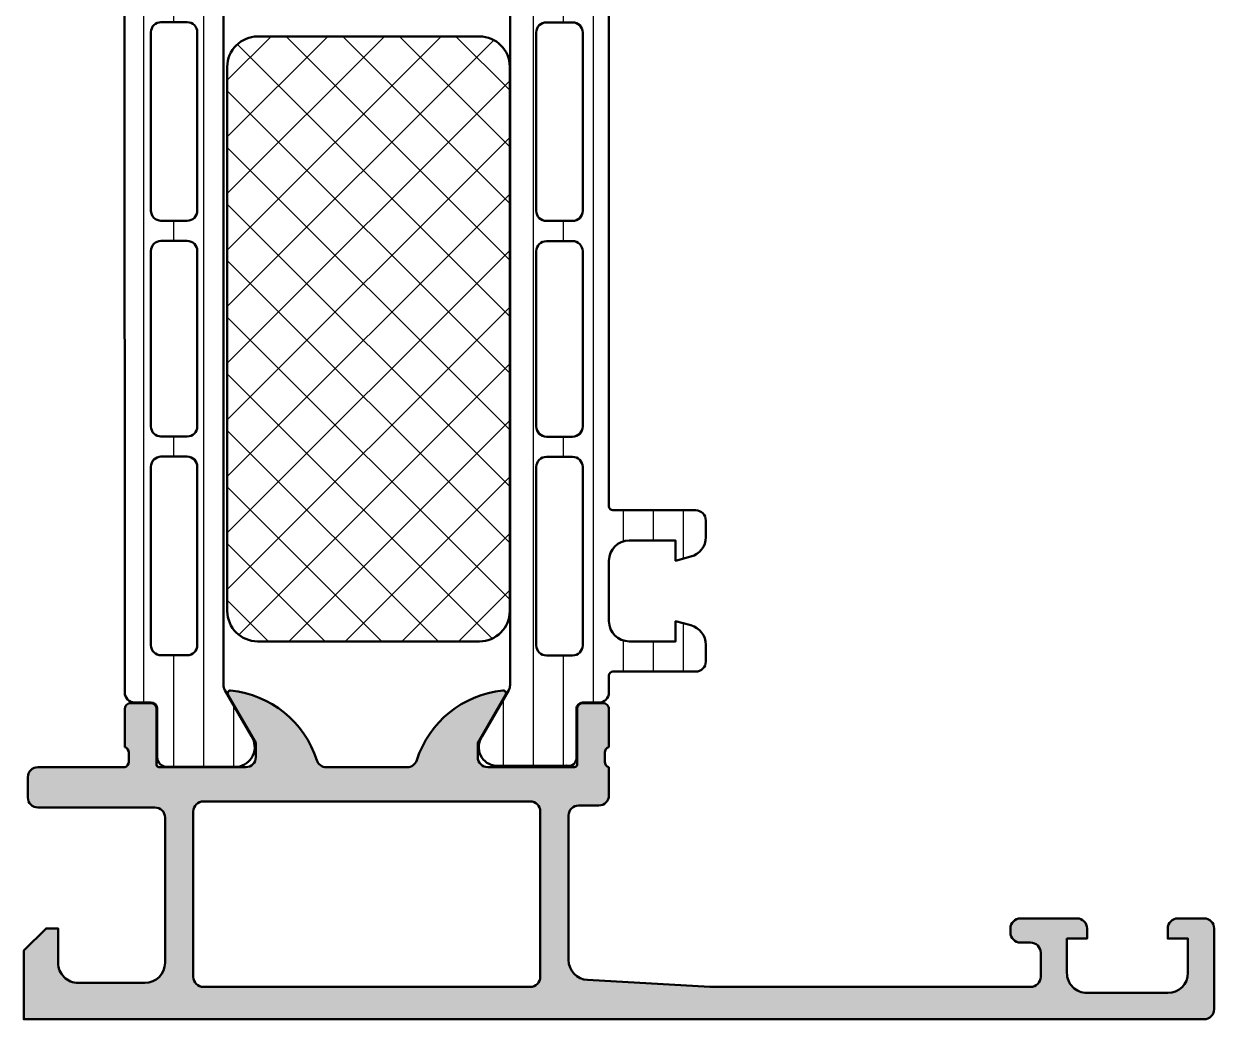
# Model space of a CAD drawing. Extents: x 0 to 59, y 0 to 75.
# Drawn here: x 0 to 59, y 0 to 49.4 of the extents above; entities that cross this region are included whole.
import ezdxf

# ---------------------------------------------------------------- set-up
doc = ezdxf.new("R2010")
doc.units = 0
for name, color, linetype, lineweight in [('0S-Alu contour', 7, 'Continuous', 50), ('0S-Alu hatch', 252, 'Continuous', 25), ('0S-Plastic contour', 254, 'Continuous', 50), ('0S-Plastic hatch', 253, 'Continuous', 25), ('0S-PT contour', 91, 'Continuous', 50), ('0S-PT hatch', 103, 'Continuous', 25)]:
    doc.layers.add(name, color=color, linetype=linetype, lineweight=lineweight)
pattern_1 = [(90, (0, 0), (-1.4859, 0), [])]

# ---------------------------------------------------------------- blocks, each defined once
blk = doc.blocks.new('347130__24C024E7_6996_4562_AC72_050C18803E62_')
at = {"layer": '0S-Alu hatch'}
h = blk.add_hatch(color=256, dxfattribs=at)
edge = h.paths.add_edge_path()
edge.add_line((0.2000961358571665, 11.99997064208775), (0.2000961358571658, 10.99999952697544))
edge.add_arc((0.7000991807261392, 11.00000257184423), 0.5000030448782447, 180.0003489156779, 269.9996476707681)
edge.add_line((0.7000961060548416, 10.49999952697544), (6.499999916079101, 10.49999952697544))
edge.add_ellipse((6.500003555435736, 10.00000316633207), major_axis=(-0.4999963606566139, 0), ratio=1, start_angle=179.9995829571355, end_angle=270.00041704258626, ccw=False)
edge.add_line((6.999999916079105, 9.999999526975444), (6.999999916079103, 2.800003055570414))
edge.add_ellipse((5.999980092931275, 2.800022878718241), major_axis=(-1.000019823344302, 0), ratio=1, start_angle=90.00113576019271, end_angle=179.9988642393878, ccw=False)
edge.add_line((5.999999916079103, 1.800003055570413), (2.700012123110353, 1.800003055570414))
edge.add_ellipse((2.699981107679314, 2.799971920933789), major_axis=(-0.9999688658443686, 0), ratio=1, start_angle=-0.0017839387354001701, end_angle=90.00177710862732, ccw=False)
edge.add_line((1.700012242319643, 2.800003055570416), (1.700012242319645, 4.500000003812604))
edge.add_line((1.700012242319645, 4.500000003812604), (1.100006138804017, 4.5000000038126))
edge.add_line((1.100006138804017, 4.5000000038126), (0, 3.400001529691508))
edge.add_line((0, 3.400001529691508), (0, 0))
edge.add_line((0, 0), (58.50000659179932, 0))
edge.add_arc((58.50001022786223, 0.4999963639371211), 0.4999963639503421, 269.9995833348528, 360.0004171022874)
edge.add_line((59.00000659179932, 0.5000000038126018), (59.00000659179932, 4.500000003812601))
edge.add_arc((58.50001023115596, 4.500003643169242), 0.4999963606566033, 359.9995829571354, 450.0004170425886)
edge.add_line((58.5000065917993, 5.0000000038126), (57.19998828125245, 5.000000003812601))
edge.add_arc((57.19996802631574, 4.50005077415984), 0.4999492300630659, 89.99767871952156, 180.0058184440998)
edge.add_line((56.70001879883057, 4.5000000038126), (56.70001879883057, 4.000000003812601))
edge.add_line((56.70001879883057, 4.000000003812601), (57.70001879883057, 4.000000003812601))
edge.add_line((57.70001879883057, 4.000000003812601), (57.70001879883056, 2.300003055570407))
edge.add_ellipse((56.69997562033103, 2.300046234069963), major_axis=(-1.000043179431689, 0), ratio=1, start_angle=90.00247383897153, end_angle=179.9975261609891, ccw=False)
edge.add_line((56.70001879883057, 1.300003055570424), (52.69998828125242, 1.300003055570414))
edge.add_ellipse((52.69997154912289, 2.299955806839031), major_axis=(-0.9999527514086061, 0), ratio=1, start_angle=-0.002707280691993219, end_angle=90.0009587257029, ccw=False)
edge.add_line((51.70001879883056, 2.3000030555704), (51.70001879883058, 4.000000003812601))
edge.add_line((51.70001879883058, 4.000000003812601), (52.70001879883057, 4.000000003812601))
edge.add_line((52.70001879883057, 4.000000003812601), (52.70001879883057, 4.500000003812601))
edge.add_arc((52.19997006305657, 4.499951268038604), 0.5000487381489455, 0.0055841639549441, 89.99441583599408)
edge.add_line((52.20001879883055, 5.000000003812605), (49.40000048828371, 5.000000003812601))
edge.add_arc((49.399986688299, 4.500013803797308), 0.4999862002057379, 89.99841859458994, 180.0015814054484)
edge.add_line((48.9000004882837, 4.500000003812604), (48.9000004882837, 4.300003055570418))
edge.add_arc((49.39998760670751, 4.299990173994225), 0.4999871185897497, 179.9985238419079, 270.0014761579285)
edge.add_line((49.4000004882837, 3.800003055570415), (49.9000004882837, 3.800003055570414))
edge.add_ellipse((49.89999774741606, 3.300000314702785), major_axis=(-0.5000027408751408, 0), ratio=1, start_angle=180.0003140784808, end_angle=269.99968592142704, ccw=False)
edge.add_line((50.40000048828369, 3.300003055570415), (50.4000004882837, 2.099998477933695))
edge.add_ellipse((49.90000412764033, 2.099994838577064), major_axis=(-0.4999963606566104, 0), ratio=1, start_angle=89.99958295741379, end_angle=180.0004170428646, ccw=False)
edge.add_line((49.9000004882837, 1.599998477933699), (34.00000659179933, 1.599998477933694))
edge.add_line((34.00000659179933, 1.599998477933694), (27.94297114563233, 1.946113590238383))
edge.add_ellipse((27.99999917073539, 2.944476824613382), major_axis=(-0.9999906716559234, 0), ratio=1, start_angle=-0.0006706298242988851, end_angle=86.7307306479895, ccw=False)
edge.add_line((27.00000849914796, 2.94448852920322), (27.00000849914795, 10.09999800109653))
edge.add_ellipse((27.50000849914796, 10.09999800109652), major_axis=(-0.5000000000000107, 0), ratio=1, start_angle=270, end_angle=360, ccw=False)
edge.add_line((27.50000849914796, 10.59999800109654), (28.49997008056885, 10.59999800109653))
edge.add_arc((28.49997008056885, 11.09999800109653), 0.4999999999999965, 270, 360)
edge.add_line((28.99997008056885, 11.09999800109653), (28.99997008056885, 12.49997064208774))
edge.add_ellipse((29.07880652711188, 12.76749123408086), major_axis=(-0.2788950563274229, 0), ratio=1, start_angle=-1.1645893740961242, end_angle=73.5801235805094, ccw=False)
edge.add_line((28.79996908056885, 12.77315964207922), (28.79996908056885, 13.22675364207923))
edge.add_ellipse((29.07883717621201, 13.23241430155629), major_axis=(-0.2789255417371469, 0), ratio=1, start_angle=-73.57540544464479, end_angle=1.162870072885596, ccw=False)
edge.add_line((28.99997008056884, 13.49995764207922), (28.99997008056884, 15.37996864208774))
edge.add_arc((28.69997008056884, 15.37996864208773), 0.3000000000000078, 0, 90.00000000000067)
edge.add_line((28.69997008056883, 15.67996864208774), (27.71999576152607, 15.67996864208774))
edge.add_arc((27.71999576152606, 15.37996864208774), 0.3000000000000007, 89.99999999999864, 180)
edge.add_line((27.41999576152606, 15.37996864208774), (27.41999576152606, 12.61997064208774))
edge.add_ellipse((27.29999576152608, 12.61997064208774), major_axis=(-0.1199999999999903, 0), ratio=1, start_angle=89.9999999999983, end_angle=180, ccw=False)
edge.add_line((27.29999576152607, 12.49997064208775), (22.99997008056886, 12.49997064208774))
edge.add_ellipse((22.99997008056886, 12.99997064208775), major_axis=(-0.5000000000000054, 0), ratio=1, start_angle=0, end_angle=90, ccw=False)
edge.add_line((22.49997008056885, 12.99997064208775), (22.49997008056885, 13.69997064208774))
edge.add_line((22.49997008056885, 13.69997064208774), (23.88146553819122, 16.0927909651153))
edge.add_arc((23.76185029592056, 16.16185085743945), 0.1381197846482925, 330.0000000000009, 455.622577550797)
edge.add_arc((24.23819332174265, 11.32336178023993), 4.999999999999999, 95.62257755079352, 162.2515836439299)
edge.add_ellipse((18.99997008056885, 12.99997064208773), major_axis=(-0.4999999999999899, 0), ratio=1, start_angle=90, end_angle=162.2515836439305, ccw=False)
edge.add_line((18.99997008056885, 12.49997064208774), (14.99997008056884, 12.49997064208774))
edge.add_ellipse((14.99997008056888, 12.99997064208762), major_axis=(-0.499999999999881, 0), ratio=1, start_angle=17.74841635606549, end_angle=89.99999999999528, ccw=False)
edge.add_arc((9.761746839395077, 11.32336178023981), 5.000000000000123, 17.74841635607058, 84.3774224492069)
edge.add_arc((10.23808986521715, 16.16185085743944), 0.1381197846483057, 84.37742244920646, 210.0000000000012)
edge.add_line((10.11847462294648, 16.09279096511529), (11.49997008056884, 13.69997064208775))
edge.add_line((11.49997008056884, 13.69997064208775), (11.49997008056885, 12.99997064208775))
edge.add_ellipse((10.99997008056885, 12.99997064208775), major_axis=(-0.5000000000000018, 0), ratio=1, start_angle=90, end_angle=180, ccw=False)
edge.add_line((10.99997008056885, 12.49997064208775), (6.699944399611642, 12.49997064208775))
edge.add_ellipse((6.699944399611643, 12.61997064208775), major_axis=(-0.1200000000000027, 0), ratio=1, start_angle=0, end_angle=89.9999999999996, ccw=False)
edge.add_line((6.57994439961164, 12.61997064208775), (6.57994439961164, 15.37996864208775))
edge.add_arc((6.279944399611636, 15.37996864208774), 0.3000000000000043, 0, 90.00000000000033)
edge.add_line((6.279944399611634, 15.67996864208775), (5.29997008056885, 15.67996864208775))
edge.add_arc((5.299970080568852, 15.37996864208775), 0.2999999999999971, 90.00000000000033, 180)
edge.add_line((4.999970080568854, 15.37996864208775), (4.999970080568854, 13.49995764207924))
edge.add_ellipse((4.921102984925686, 13.2324143015563), major_axis=(-0.2789255417371494, 0), ratio=1, start_angle=178.8371299271139, end_angle=253.575405444645, ccw=False)
edge.add_line((5.199971080568854, 13.22675364207924), (5.199971080568854, 12.77315964207923))
edge.add_ellipse((4.921133634025808, 12.76749123408086), major_axis=(-0.2788950563274324, 0), ratio=1, start_angle=106.41987641949291, end_angle=181.1645893740969, ccw=False)
edge.add_line((4.999970080568854, 12.49997064208775), (0.7000961358571676, 12.49997064208775))
edge.add_arc((0.7000961358571683, 11.99997064208775), 0.5000000000000018, 90.00000000000007, 180)
edge = h.paths.add_edge_path()
edge.add_line((25.10001460266358, 1.600006107328226), (8.900016700747074, 1.600006107328226))
edge.add_ellipse((8.900016700747074, 2.100006107328226), major_axis=(-0.5, 0), ratio=1, start_angle=0, end_angle=90, ccw=False)
edge.add_line((8.400016700747074, 2.100006107328226), (8.400016700747074, 10.29999494933872))
edge.add_ellipse((8.900016700747074, 10.29999494933872), major_axis=(-0.5, 0), ratio=1, start_angle=270, end_angle=360, ccw=False)
edge.add_line((8.900016700747074, 10.79999494933872), (25.10001460266358, 10.79999494933872))
edge.add_ellipse((25.10001460266358, 10.29999494933872), major_axis=(-0.5, 0), ratio=1, start_angle=180, end_angle=270, ccw=False)
edge.add_line((25.60001460266358, 10.29999494933872), (25.60001460266358, 2.100006107328226))
edge.add_ellipse((25.10001460266358, 2.100006107328226), major_axis=(-0.4999999999999996, 0), ratio=1, start_angle=90, end_angle=180, ccw=False)
at = {"layer": '0S-Alu contour', "color": 7}
for points in [[(10.11847462294648, 16.09279096511529), (11.49997008056884, 13.69997064208775), (11.49997008056885, 12.99997064208775)], [(22.49997008056885, 12.99997064208775), (22.49997008056885, 13.69997064208774), (23.88146553819122, 16.0927909651153)], [(4.999970080568854, 15.37996864208775), (4.999970080568854, 13.49995764207924)], [(6.279944399611634, 15.67996864208775), (5.29997008056885, 15.67996864208775)], [(6.57994439961164, 12.61997064208775), (6.57994439961164, 15.37996864208775)], [(27.41999576152606, 15.37996864208774), (27.41999576152606, 12.61997064208774)], [(28.69997008056883, 15.67996864208774), (27.71999576152607, 15.67996864208774)], [(28.99997008056884, 13.49995764207922), (28.99997008056884, 15.37996864208774)], [(5.199971080568854, 13.22675364207924), (5.199971080568854, 12.77315964207923)], [(28.79996908056885, 12.77315964207922), (28.79996908056885, 13.22675364207923)], [(4.999970080568854, 12.49997064208775), (0.7000961358571676, 12.49997064208775)], [(10.99997008056885, 12.49997064208775), (6.699944399611642, 12.49997064208775)], [(18.99997008056885, 12.49997064208774), (14.99997008056884, 12.49997064208774)], [(27.29999576152607, 12.49997064208775), (22.99997008056886, 12.49997064208774)], [(28.99997008056885, 11.09999800109653), (28.99997008056885, 12.49997064208774)], [(0.2000961358571665, 11.99997064208775), (0.2000961358571658, 10.99999952697544)], [(8.900016700747074, 10.79999494933872), (25.10001460266358, 10.79999494933872)], [(0.7000961060548416, 10.49999952697544), (6.499999916079101, 10.49999952697544)], [(8.400016700747074, 2.100006107328226), (8.400016700747074, 10.29999494933872)], [(25.60001460266358, 10.29999494933872), (25.60001460266358, 2.100006107328226)], [(27.00000849914796, 2.94448852920322), (27.00000849914795, 10.09999800109653)], [(27.50000849914796, 10.59999800109654), (28.49997008056885, 10.59999800109653)], [(6.999999916079105, 9.999999526975444), (6.999999916079103, 2.800003055570414)], [(52.20001879883055, 5.000000003812605), (49.40000048828371, 5.000000003812601)], [(58.5000065917993, 5.0000000038126), (57.19998828125245, 5.000000003812601)], [(1.700012242319643, 2.800003055570416), (1.700012242319645, 4.500000003812604), (1.100006138804017, 4.5000000038126), (0, 3.400001529691508), (0, 0), (58.50000659179932, 0)], [(48.9000004882837, 4.500000003812604), (48.9000004882837, 4.300003055570418)], [(51.70001879883056, 2.3000030555704), (51.70001879883058, 4.000000003812601), (52.70001879883057, 4.000000003812601), (52.70001879883057, 4.500000003812601)], [(56.70001879883057, 4.5000000038126), (56.70001879883057, 4.000000003812601), (57.70001879883057, 4.000000003812601), (57.70001879883056, 2.300003055570407)], [(59.00000659179932, 0.5000000038126018), (59.00000659179932, 4.500000003812601)], [(49.4000004882837, 3.800003055570415), (49.9000004882837, 3.800003055570414)], [(50.40000048828369, 3.300003055570415), (50.4000004882837, 2.099998477933695)], [(5.999999916079103, 1.800003055570413), (2.700012123110353, 1.800003055570414)], [(49.9000004882837, 1.599998477933699), (34.00000659179933, 1.599998477933694), (27.94297114563233, 1.946113590238383)], [(25.10001460266358, 1.600006107328226), (8.900016700747074, 1.600006107328226)], [(56.70001879883057, 1.300003055570424), (52.69998828125242, 1.300003055570414)]]:
    blk.add_lwpolyline(points, dxfattribs=at)
for centre, radius, start, end in [((10.23808986521715, 16.16185085743944), 0.1381197846483057, 84.37742244920646, 210.0000000000012), ((9.761746839395077, 11.32336178023981), 5.000000000000123, 17.74841635607058, 84.3774224492069), ((24.23819332174265, 11.32336178023993), 4.999999999999999, 95.62257755079352, 162.2515836439299), ((23.76185029592056, 16.16185085743945), 0.1381197846482925, 330.0000000000009, 95.62257755079705), ((5.299970080568852, 15.37996864208775), 0.2999999999999971, 90.00000000000033, 180), ((6.279944399611636, 15.37996864208774), 0.3000000000000043, 0, 90.00000000000033), ((27.71999576152606, 15.37996864208774), 0.3000000000000007, 89.99999999999864, 180), ((28.69997008056884, 15.37996864208773), 0.3000000000000078, 0, 90.00000000000067), ((0.7000961358571683, 11.99997064208775), 0.5000000000000018, 90.00000000000007, 180), ((0.7000991807261392, 11.00000257184423), 0.5000030448782447, 180.0003489156779, 269.9996476707681), ((28.49997008056885, 11.09999800109653), 0.4999999999999965, 270, 0), ((49.399986688299, 4.500013803797308), 0.4999862002057379, 89.99841859458994, 180.0015814054484), ((52.19997006305657, 4.499951268038604), 0.5000487381489455, 0.0055841639549441, 89.99441583599408), ((57.19996802631574, 4.50005077415984), 0.4999492300630659, 89.99767871952156, 180.0058184440998), ((58.50001023115596, 4.500003643169242), 0.4999963606566033, 359.9995829571354, 90.0004170425886), ((49.39998760670751, 4.299990173994225), 0.4999871185897497, 179.9985238419079, 270.0014761579285), ((58.50001022786223, 0.4999963639371211), 0.4999963639503421, 269.9995833348528, 0.0004171022873881)]:
    blk.add_arc(centre, radius, start, end, dxfattribs=at)
at = {"layer": '0S-Alu contour', "color": 7, "extrusion": (0, 0, -1)}
for centre, radius, start, end in [((-4.921102984925686, 13.2324143015563), 0.2789255417371494, 106.424594555355, 181.1628700728862), ((-10.99997008056885, 12.99997064208775), 0.5000000000000018, 180, 270), ((-22.99997008056886, 12.99997064208775), 0.5000000000000054, 270, 0), ((-29.07883717621201, 13.23241430155629), 0.2789255417371469, 358.8371299271144, 73.57540544464484), ((-4.921133634025808, 12.76749123408086), 0.2788950563274324, 178.8354106259031, 253.5801235805071), ((-6.699944399611643, 12.61997064208775), 0.1200000000000028, 270.0000000000004, 0), ((-14.99997008056888, 12.99997064208762), 0.499999999999881, 270.0000000000047, 342.2515836439345), ((-18.99997008056885, 12.99997064208773), 0.4999999999999899, 197.7484163560696, 270), ((-27.29999576152608, 12.61997064208774), 0.1199999999999903, 180, 270.0000000000017), ((-29.07880652711188, 12.76749123408086), 0.2788950563274229, 286.4198764194906, 1.164589374095985), ((-8.900016700747074, 10.29999494933872), 0.5, 0, 90), ((-25.10001460266358, 10.29999494933872), 0.5, 90, 180), ((-6.500003555435736, 10.00000316633207), 0.4999963606566139, 89.99958295741375, 180.0004170428646), ((-27.50000849914796, 10.09999800109652), 0.5000000000000107, 0, 90), ((-49.89999774741606, 3.300000314702785), 0.5000027408751408, 90.00031407857298, 179.9996859215192), ((-2.699981107679314, 2.799971920933789), 0.9999688658443686, 269.9982228913727, 0.0017839387354142), ((-5.999980092931275, 2.800022878718241), 1.000019823344302, 180.0011357606123, 269.9988642398073), ((-27.99999917073539, 2.944476824613382), 0.9999906716559236, 273.2692693520105, 0.000670629824406), ((-8.900016700747074, 2.100006107328226), 0.5, 270, 0), ((-25.10001460266358, 2.100006107328226), 0.4999999999999996, 180, 270), ((-49.90000412764033, 2.099994838577064), 0.4999963606566104, 179.9995829571354, 270.0004170425862), ((-52.69997154912289, 2.299955806839031), 0.9999527514086061, 269.9990412742971, 0.002707280692036), ((-56.69997562033103, 2.300046234069963), 1.000043179431689, 180.002473839011, 269.9975261610285)]:
    blk.add_arc(centre, radius, start, end, dxfattribs=at)
blk = doc.blocks.new('284031__5A6CE98D_800A_4223_9813_23DE27FCAF83___59F5B2F8_07D3_4DD2_8F37_4316281AFAA3_')
at = {"layer": '0S-Plastic hatch'}
h = blk.add_hatch(dxfattribs=at)
h.set_pattern_fill('ANSI31', color=256, scale=0.4680000000000001, angle=45, style=0)
h.set_pattern_definition(pattern_1)
edge = h.paths.add_edge_path()
edge.add_ellipse((28.50000267914014, 51.28260796640052), major_axis=(-0.4999973210979845, 0), ratio=1, start_angle=180.0017683158931, end_angle=270.00238227990997, ccw=False)
edge.add_line((29, 51.28262339778483), (29.000022921558, 25.44125658823265))
edge.add_arc((29.20416178718003, 25.445375387072), 0.2041804127758795, 181.1558689438172, 269.5149389342805)
edge.add_line((29.20243323428476, 25.24120229122875), (33.30243323427305, 25.24120229122875))
edge.add_ellipse((33.30243323427304, 24.74120229122879), major_axis=(-0.499999999999961, 0), ratio=1, start_angle=180, end_angle=269.9999999999992, ccw=False)
edge.add_line((33.802433234273, 24.7412022912288), (33.80243323427299, 23.91045306784114))
edge.add_ellipse((32.80243323427292, 23.91045306784116), major_axis=(-1.000000000000063, 0), ratio=1, start_angle=105.00000000108221, end_angle=180, ccw=False)
edge.add_line((33.06125227939371, 22.94452724155692), (32.30243323427305, 22.74120229122875))
edge.add_line((32.30243323427305, 22.74120229122875), (32.30243323427306, 23.74120229122875))
edge.add_line((32.30243323427306, 23.74120229122875), (30.00243323428464, 23.74120229122875))
edge.add_arc((30.00414226812572, 22.73707631855115), 1.004127427074073, 90.0975179750848, 179.770140321516)
edge.add_line((29.000022921558, 22.74110467439829), (29.00002292155801, 19.74122632025461))
edge.add_arc((30.00414248000591, 19.74532877543038), 1.004127938958019, 180.2340877213157, 269.9024699846793)
edge.add_line((30.00243323428469, 18.74120229122874), (32.30243323427305, 18.74120229122874))
edge.add_line((32.30243323427305, 18.74120229122874), (32.30243323427316, 19.74120229122869))
edge.add_line((32.30243323427316, 19.74120229122869), (33.06125227939373, 19.53787734087043))
edge.add_ellipse((32.80243323427314, 18.57195151458677), major_axis=(-0.9999999999994544, 0), ratio=1, start_angle=180, end_angle=254.99999999891992, ccw=False)
edge.add_line((33.80243323427259, 18.5719515145868), (33.80243323427305, 17.74120229122874))
edge.add_ellipse((33.30243323427305, 17.74120229122875), major_axis=(-0.5000000000000071, 0), ratio=1, start_angle=90.0000000000008, end_angle=180, ccw=False)
edge.add_line((33.30243323427306, 17.24120229122874), (29.20243323428468, 17.24120229122874))
edge.add_arc((29.20243323428468, 17.04120229122876), 0.1999999999999869, 90, 180)
edge.add_line((29.00243323428469, 17.04120229122876), (29.00111268929475, 16.20013004610087))
edge.add_ellipse((28.50111536862898, 16.20010925689816), major_axis=(-0.4999973210979668, 0), ratio=1, start_angle=90.00176831585969, end_angle=180.0023822800019, ccw=False)
edge.add_line((28.50113080001328, 15.70011193603832), (27.69079946719838, 15.70008330962012))
edge.add_arc((27.69081033343269, 15.40008330981691), 0.2999999999999955, 90.00207529788617, 180.0020752978985)
edge.add_line((27.39081033362949, 15.40007244358259), (27.39122921384228, 13.00007407424409))
edge.add_ellipse((27.00592214626188, 12.95255284408488), major_axis=(-0.3882264849842821, 0), ratio=1, start_angle=72.81981385036812, end_angle=187.0309769840798, ccw=False)
edge.add_line((26.89124870744704, 12.58164880518314), (23.41470721164119, 12.558916882159))
edge.add_ellipse((23.48654204233524, 13.49478902701124), major_axis=(-0.938625012670762, 0), ratio=1, start_angle=-34.79132717562322, end_angle=85.61074867013309, ccw=False)
edge.add_line((22.71570977789662, 14.03035838247478), (24.03409677568367, 16.31406298372987))
edge.add_arc((23.601075004043, 16.56404727380666), 0.5000000000000067, 330.0020786985381, 360.0020153930485)
edge.add_line((24.10107500373369, 16.56406486142848), (24.09998869130261, 50.91833361702788))
edge.add_arc((23.59998869164975, 50.91831498386866), 0.5000000000000502, 0.0021352027151592, 30.00207189722995)
edge.add_line((24.0329923529018, 51.16833064206306), (22.71443992344539, 53.45193973131244))
edge.add_ellipse((23.55567298966564, 53.99260512706297), major_axis=(-0.9999960709244804, 0), ratio=1, start_angle=-81.81631665021467, end_angle=32.729091397727075, ccw=False)
edge.add_line((23.41332648878386, 54.98241804653368), (26.88986798458969, 54.98254469399775))
edge.add_ellipse((26.88988873445961, 54.48254871698274), major_axis=(-0.4999959774455719, 0), ratio=1, start_angle=180.0017728167249, end_angle=270.0023777790741, ccw=False)
edge.add_line((27.38988471166584, 54.4825641876025), (27.38963969108502, 52.08256579421702))
edge.add_arc((27.68963969088823, 52.08257666045134), 0.2999999999999975, 180.0020752978985, 270.0020752978848)
edge.add_line((27.68965055712254, 51.78257666064813), (28.49998188993747, 51.78260528706632))
edge = h.paths.add_edge_path()
edge.add_arc((27.20055129926902, 40.09119604774752), 0.5000000021573054, 269.998100910504, 360)
edge.add_line((27.70055130142633, 40.09119604587006), (27.70055130142632, 48.94118994235433))
edge.add_arc((27.20055129933869, 48.9411899405362), 0.5000000020876283, 0, 90.00189910261747)
edge.add_line((27.20053472654187, 49.44118994234917), (25.90054062027397, 49.44118994234918))
edge.add_arc((25.90053698091735, 48.94119358170581), 0.4999963606566095, 89.99958295741507, 180.0004170428646)
edge.add_line((25.40054062027398, 48.94118994234919), (25.40054062027398, 40.09119604586488))
edge.add_arc((25.90053698091724, 40.09119240650811), 0.4999963606565056, 179.9995829571354, 270.0004170425955)
edge.add_line((25.90054062027396, 39.59119604586486), (27.20053472658671, 39.59119604586486))
edge = h.paths.add_edge_path()
edge.add_arc((25.90053698090692, 27.39119358240432), 0.4999963606565686, 89.99958295740896, 180.0004170428646)
edge.add_line((25.4005406202636, 27.39118994304764), (25.4005406202636, 18.54121130535756))
edge.add_arc((25.90055587905265, 18.54121130535237), 0.500015258789055, 180, 270.0000000000008)
edge.add_line((25.90055587905266, 18.04119604656331), (27.20056656020501, 18.04119604656331))
edge.add_arc((27.20056656020501, 18.54118078777424), 0.4999847412109292, 269.9999999999996, 360)
edge.add_line((27.70055130141594, 18.54118078777944), (27.70055130141594, 27.39118994305278))
edge.add_arc((27.20055129932832, 27.39118994123467), 0.5000000020876203, 0, 90.00189910261543)
edge.add_line((27.20053472653152, 27.89118994304764), (25.9005406202636, 27.89118994304764))
edge = h.paths.add_edge_path()
edge.add_arc((25.90054062026361, 38.0911960465633), 0.5000000000000134, 90.00000000119202, 180)
edge.add_line((25.40054062026359, 38.09119604656851), (25.4005406202636, 29.39118994305284))
edge.add_arc((25.90054062026359, 29.39118994304763), 0.4999999999999938, 180, 269.9999999999996)
edge.add_line((25.90054062026359, 28.89118994304764), (27.20055130141594, 28.89118994304764))
edge.add_arc((27.20055130141594, 29.39118994304764), 0.4999999999999982, 270, 360)
edge.add_line((27.70055130141594, 29.39118994305284), (27.70055130141596, 38.09119604656853))
edge.add_arc((27.20055130141595, 38.09119604656331), 0.5000000000000053, 0, 90.00000000119365)
edge.add_line((27.20055130140553, 38.59119604656332), (25.9005406202532, 38.59119604656331))
at = {"layer": '0S-Alu contour', "color": 7}
for points in [[(27.20053472654187, 49.44118994234917), (25.90054062027397, 49.44118994234918)], [(25.40054062027398, 48.94118994234919), (25.40054062027398, 40.09119604586488)], [(27.70055130142633, 40.09119604587006), (27.70055130142632, 48.94118994235433)], [(25.90054062027396, 39.59119604586486), (27.20053472658671, 39.59119604586486)], [(27.20055130140553, 38.59119604656332), (25.9005406202532, 38.59119604656331)], [(25.40054062026359, 38.09119604656851), (25.4005406202636, 29.39118994305284)], [(27.70055130141594, 29.39118994305284), (27.70055130141596, 38.09119604656853)], [(25.90054062026359, 28.89118994304764), (27.20055130141594, 28.89118994304764)], [(27.20053472653152, 27.89118994304764), (25.9005406202636, 27.89118994304764)], [(25.4005406202636, 27.39118994304764), (25.4005406202636, 18.54121130535756)], [(27.70055130141594, 18.54118078777944), (27.70055130141594, 27.39118994305278)], [(25.90055587905266, 18.04119604656331), (27.20056656020501, 18.04119604656331)]]:
    blk.add_lwpolyline(points, dxfattribs=at)
for centre, radius, start, end in [((25.90053698091735, 48.94119358170581), 0.4999963606566095, 89.99958295741507, 180.0004170428646), ((27.20055129933869, 48.9411899405362), 0.5000000020876283, 0, 90.00189910261747), ((25.90053698091724, 40.09119240650811), 0.4999963606565056, 179.9995829571354, 270.0004170425955), ((27.20055129926902, 40.09119604774752), 0.5000000021573054, 269.998100910504, 0), ((25.90054062026361, 38.0911960465633), 0.5000000000000134, 90.00000000119202, 180), ((27.20055130141595, 38.09119604656331), 0.5000000000000053, 0, 90.00000000119365), ((25.90054062026359, 29.39118994304763), 0.4999999999999938, 180, 269.9999999999996), ((27.20055130141594, 29.39118994304764), 0.4999999999999982, 270, 0), ((25.90053698090692, 27.39119358240432), 0.4999963606565686, 89.99958295740896, 180.0004170428646), ((27.20055129932832, 27.39118994123467), 0.5000000020876203, 0, 90.00189910261543), ((25.90055587905265, 18.54121130535237), 0.500015258789055, 180, 270.0000000000008), ((27.20056656020501, 18.54118078777424), 0.4999847412109292, 269.9999999999996, 0)]:
    blk.add_arc(centre, radius, start, end, dxfattribs=at)
at = {"layer": '0S-Plastic contour', "color": 7}
for points in [[(23.41332648878386, 54.98241804653368), (26.88986798458969, 54.98254469399775)], [(27.38988471166584, 54.4825641876025), (27.38963969108502, 52.08256579421702)], [(24.0329923529018, 51.16833064206306), (22.71443992344539, 53.45193973131244)], [(27.68965055712254, 51.78257666064813), (28.49998188993747, 51.78260528706632)], [(24.10107500373369, 16.56406486142848), (24.09998869130261, 50.91833361702788)], [(29, 51.28262339778483), (29.000022921558, 25.44125658823265)], [(29.20243323428476, 25.24120229122875), (33.30243323427305, 25.24120229122875)], [(33.802433234273, 24.7412022912288), (33.80243323427299, 23.91045306784114)], [(33.06125227939371, 22.94452724155692), (32.30243323427305, 22.74120229122875), (32.30243323427306, 23.74120229122875), (30.00243323428464, 23.74120229122875)], [(29.000022921558, 22.74110467439829), (29.00002292155801, 19.74122632025461)], [(30.00243323428469, 18.74120229122874), (32.30243323427305, 18.74120229122874), (32.30243323427316, 19.74120229122869), (33.06125227939373, 19.53787734087043)], [(33.80243323427259, 18.5719515145868), (33.80243323427305, 17.74120229122874)], [(33.30243323427306, 17.24120229122874), (29.20243323428468, 17.24120229122874)], [(29.00243323428469, 17.04120229122876), (29.00111268929475, 16.20013004610087)], [(22.71570977789662, 14.03035838247478), (24.03409677568367, 16.31406298372987)], [(27.39081033362949, 15.40007244358259), (27.39122921384228, 13.00007407424409)], [(28.50113080001328, 15.70011193603832), (27.69079946719838, 15.70008330962012)], [(26.89124870744704, 12.58164880518314), (23.41470721164119, 12.558916882159)]]:
    blk.add_lwpolyline(points, dxfattribs=at)
at = {"layer": '0S-Plastic contour', "color": 7, "extrusion": (0, 0, -1)}
for centre, radius, start, end in [((-23.55567298966564, 53.99260512706297), 0.9999960709244804, 327.2709086022729, 81.81631665021466), ((-26.88988873445961, 54.48254871698274), 0.4999959774455719, 89.9976222209259, 179.9982271832751), ((-28.50000267914014, 51.28260796640052), 0.4999973210979846, 89.99761772009, 179.9982316841069), ((-33.30243323427304, 24.74120229122879), 0.499999999999961, 90.00000000000081, 180), ((-32.80243323427292, 23.91045306784116), 1.000000000000063, 180, 254.9999999989178), ((-32.80243323427314, 18.57195151458677), 0.9999999999994544, 105.0000000010801, 180), ((-33.30243323427305, 17.74120229122875), 0.5000000000000071, 180, 269.9999999999992), ((-28.50111536862898, 16.20010925689816), 0.4999973210979669, 179.9976177199981, 269.9982316841403), ((-23.48654204233524, 13.49478902701124), 0.938625012670762, 274.3892513298669, 34.7913271756232), ((-27.00592214626188, 12.95255284408488), 0.3882264849842822, 172.9690230159202, 287.1801861496319)]:
    blk.add_arc(centre, radius, start, end, dxfattribs=at)
at = {"layer": '0S-Plastic contour', "color": 7}
for centre, radius, start, end in [((27.68963969088823, 52.08257666045134), 0.2999999999999975, 180.0020752978985, 270.0020752978848), ((23.59998869164975, 50.91831498386866), 0.5000000000000502, 0.0021352027151592, 30.00207189722995), ((29.20416178718003, 25.445375387072), 0.2041804127758795, 181.1558689438172, 269.5149389342805), ((30.00414226812572, 22.73707631855115), 1.004127427074073, 90.0975179750848, 179.770140321516), ((30.00414248000591, 19.74532877543038), 1.004127938958019, 180.2340877213157, 269.9024699846793), ((29.20243323428468, 17.04120229122876), 0.1999999999999869, 90, 180), ((23.601075004043, 16.56404727380666), 0.5000000000000067, 330.0020786985381, 0.0020153930485069), ((27.69081033343269, 15.40008330981691), 0.2999999999999955, 90.00207529788617, 180.0020752978985)]:
    blk.add_arc(centre, radius, start, end, dxfattribs=at)
blk = doc.blocks.new('382140__CDAEB426_C55A_41CD_9160_975B35E563FF_')
at = {"layer": '0S-PT hatch'}
h = blk.add_hatch(dxfattribs=at)
h.set_pattern_fill('ANSI37', color=256, scale=0.625, angle=90, style=0)
h.set_pattern_definition([(135, (0, 0), (-1.403165018917055, -1.403165018917055), []), (225, (0, 0), (1.403165018917055, -1.403165018917055), [])])
edge = h.paths.add_edge_path()
edge.add_line((22.58740058019828, 48.741199239172), (11.58740058019828, 48.741199239172))
edge.add_arc((11.58740058019828, 47.241199239172), 1.5, 89.99999999999991, 180)
edge.add_line((10.08740058019828, 47.241199239172), (10.08740058019827, 20.24119923917201))
edge.add_arc((11.58740058019827, 20.24119923917201), 1.499999999999998, 180, 269.9999999999998)
edge.add_line((11.58740058019827, 18.741199239172), (22.58740058019827, 18.741199239172))
edge.add_arc((22.58740058019828, 20.24119923917201), 1.5, 269.9999999999998, 360)
edge.add_line((24.08740058019827, 20.24119923917201), (24.08740058019828, 47.241199239172))
edge.add_arc((22.58740058019828, 47.241199239172), 1.499999999999999, 0, 89.99999999999987)
at = {"layer": '0S-PT contour', "color": 7}
for points in [[(22.58740058019828, 48.741199239172), (11.58740058019828, 48.741199239172)], [(10.08740058019828, 47.241199239172), (10.08740058019827, 20.24119923917201)], [(24.08740058019827, 20.24119923917201), (24.08740058019828, 47.241199239172)], [(11.58740058019827, 18.741199239172), (22.58740058019827, 18.741199239172)]]:
    blk.add_lwpolyline(points, dxfattribs=at)
for centre, radius, start, end in [((11.58740058019828, 47.241199239172), 1.5, 89.99999999999991, 180), ((22.58740058019828, 47.241199239172), 1.499999999999999, 0, 89.99999999999987), ((11.58740058019827, 20.24119923917201), 1.499999999999998, 180, 269.9999999999998), ((22.58740058019828, 20.24119923917201), 1.5, 269.9999999999998, 0)]:
    blk.add_arc(centre, radius, start, end, dxfattribs=at)
blk = doc.blocks.new('284031__D3ED1138_5BDB_45A5_B85C_02ED53AD9073___3FEBC4C3_2CE8_4E9E_922F_6751EB9E5463_')
at = {"layer": '0S-Plastic hatch'}
h = blk.add_hatch(dxfattribs=at)
h.set_pattern_fill('ANSI31', color=256, scale=0.4680000000000001, angle=45, style=0)
h.set_pattern_definition(pattern_1)
edge = h.paths.add_edge_path()
edge.add_arc((5.498750617107561, 51.29237211336756), 0.4999973210979623, 90.00176831585978, 180.0023822800018)
edge.add_line((4.998753296441787, 51.29235132416485), (4.999865985736533, 16.20985797248088))
edge.add_arc((5.499863306596386, 16.20987340386518), 0.4999973210979823, 180.001768315893, 270.0023822799114)
edge.add_line((5.499884095799074, 15.70987608319939), (6.310215428613982, 15.70990470961759))
edge.add_ellipse((6.310226294848302, 15.40990470981439), major_axis=(-0.2999999999999916, 0), ratio=1, start_angle=180.0020752978986, end_angle=270.0020752978861, ccw=False)
edge.add_line((6.610226294651502, 15.40991557604877), (6.609981274070683, 13.00991718266322))
edge.add_arc((7.109977251276919, 13.00993265328298), 0.4999959774455781, 180.0017728167248, 270.0023777790721)
edge.add_line((7.109998001146824, 12.50993667626796), (10.58653949695266, 12.51006332373204))
edge.add_arc((10.44419299607089, 13.49987624320274), 0.99999607092448, 278.1836833497855, 392.7290913977266)
edge.add_line((11.28542606229113, 14.04054163895327), (9.966873632834734, 16.32415072820264))
edge.add_ellipse((10.39987729408675, 16.57416638639703), major_axis=(-0.5000000000000304, 0), ratio=1, start_angle=0.0021352027151237962, end_angle=30.002071897230792, ccw=False)
edge.add_line((9.89987729443392, 16.57414775323825), (9.89879098200285, 50.92841650883724))
edge.add_ellipse((10.39879098169355, 50.92843409645906), major_axis=(-0.5000000000000306, 0), ratio=1, start_angle=-29.997921301461474, end_angle=0.002015393048509395, ccw=False)
edge.add_line((9.965769210052876, 51.17841838653585), (11.28415620783992, 53.46212298779094))
edge.add_arc((10.44288397718113, 54.00272744188542), 0.999996070924482, 327.2750591980466, 441.8204672459869)
edge.add_line((10.58515877409535, 54.99255067056184), (7.108617278289504, 54.99242402309775))
edge.add_arc((7.10863274890926, 54.49242804589152), 0.4999959774455675, 90.00177281669983, 180.0023777790715)
edge.add_line((6.608636771894254, 54.49240729602163), (6.609055652107052, 52.09240892668312))
edge.add_ellipse((6.30905565230384, 52.09239806044881), major_axis=(-0.3000000000000041, 0), ratio=1, start_angle=90.0020752978869, end_angle=180.0020752978986, ccw=False)
edge.add_line((6.309066518538163, 51.7923980606456), (5.498735185723258, 51.7923694342274))
edge = h.paths.add_edge_path()
edge.add_ellipse((8.099329004819285, 27.4012889637576), major_axis=(-0.4999963606565109, 0), ratio=1, start_angle=179.9995829571355, end_angle=270.0004170425959, ccw=False)
edge.add_line((8.599325365462551, 27.40128532440084), (8.599325365462551, 18.55129142791654))
edge.add_ellipse((8.099329004819175, 18.55128778855991), major_axis=(-0.4999963606566215, 0), ratio=1, start_angle=89.9995829574151, end_angle=180.0004170428646, ccw=False)
edge.add_line((8.099325365462551, 18.05129142791654), (6.799331259194648, 18.05129142791654))
edge.add_ellipse((6.799314686397827, 18.55129142972951), major_axis=(-0.5000000020876207, 0), ratio=1, start_angle=0, end_angle=90.00189910261759, ccw=False)
edge.add_line((6.299314684310206, 18.55129142972951), (6.299314684310207, 27.40128532439565))
edge.add_ellipse((6.799314686467512, 27.4012853225182), major_axis=(-0.5000000021573064, 0), ratio=1, start_angle=269.99810091050415, end_angle=360, ccw=False)
edge.add_line((6.799331259149827, 27.90128532440085), (8.099325365462565, 27.90128532440087))
edge = h.paths.add_edge_path()
edge.add_ellipse((6.799314686408217, 40.10129142903105), major_axis=(-0.5000000020876216, 0), ratio=1, start_angle=0, end_angle=90.00189910261582, ccw=False)
edge.add_line((6.299314684320595, 40.10129142721294), (6.299314684320595, 48.95130058248629))
edge.add_ellipse((6.799299425531525, 48.95130058249147), major_axis=(-0.4999847412109306, 0), ratio=1, start_angle=269.9999999999992, end_angle=360, ccw=False)
edge.add_line((6.799299425531533, 49.4512853237024), (8.099310106683877, 49.4512853237024))
edge.add_ellipse((8.099310106683882, 48.95127006491335), major_axis=(-0.5000152587890554, 0), ratio=1, start_angle=180, end_angle=270.0000000000008, ccw=False)
edge.add_line((8.59932536547294, 48.95127006490816), (8.59932536547294, 40.10129142722047))
edge.add_ellipse((8.099329004829617, 40.10128778786141), major_axis=(-0.4999963606565682, 0), ratio=1, start_angle=89.9995829574089, end_angle=180.0004170428646, ccw=False)
edge.add_line((8.09932536547294, 39.60129142721809), (6.799331259205022, 39.60129142721809))
edge = h.paths.add_edge_path()
edge.add_ellipse((6.799314684320581, 29.4012853237024), major_axis=(-0.5, 0), ratio=1, start_angle=0, end_angle=90.00000000119371, ccw=False)
edge.add_line((6.299314684320581, 29.40128532369719), (6.299314684320595, 38.10129142721289))
edge.add_ellipse((6.799314684320595, 38.10129142721809), major_axis=(-0.5, 0), ratio=1, start_angle=270, end_angle=360, ccw=False)
edge.add_line((6.799314684320595, 38.60129142721809), (8.099325365472954, 38.60129142721809))
edge.add_ellipse((8.09932536547295, 38.1012914272181), major_axis=(-0.4999999999999894, 0), ratio=1, start_angle=180, end_angle=269.9999999999996, ccw=False)
edge.add_line((8.59932536547294, 38.10129142721289), (8.59932536547294, 29.40128532370242))
edge.add_ellipse((8.099325365472925, 29.40128532370242), major_axis=(-0.5000000000000142, 0), ratio=1, start_angle=90.000000001192, end_angle=180, ccw=False)
edge.add_line((8.099325365483327, 28.90128532370241), (6.799314684330997, 28.90128532370241))
at = {"layer": '0S-Alu contour', "color": 7}
for points in [[(6.799299425531533, 49.4512853237024), (8.099310106683877, 49.4512853237024)], [(6.299314684320595, 40.10129142721294), (6.299314684320595, 48.95130058248629)], [(8.59932536547294, 48.95127006490816), (8.59932536547294, 40.10129142722047)], [(8.09932536547294, 39.60129142721809), (6.799331259205022, 39.60129142721809)], [(6.799314684320595, 38.60129142721809), (8.099325365472954, 38.60129142721809)], [(6.299314684320581, 29.40128532369719), (6.299314684320595, 38.10129142721289)], [(8.59932536547294, 38.10129142721289), (8.59932536547294, 29.40128532370242)], [(8.099325365483327, 28.90128532370241), (6.799314684330997, 28.90128532370241)], [(6.799331259149827, 27.90128532440085), (8.099325365462565, 27.90128532440087)], [(6.299314684310206, 18.55129142972951), (6.299314684310207, 27.40128532439565)], [(8.599325365462551, 27.40128532440084), (8.599325365462551, 18.55129142791654)], [(8.099325365462551, 18.05129142791654), (6.799331259194648, 18.05129142791654)]]:
    blk.add_lwpolyline(points, dxfattribs=at)
at = {"layer": '0S-Alu contour', "color": 7, "extrusion": (0, 0, -1)}
for centre, radius, start, end in [((-6.799299425531525, 48.95130058249147), 0.4999847412109306, 0, 90.00000000000081), ((-8.099310106683882, 48.95127006491335), 0.5000152587890554, 89.9999999999992, 180), ((-6.799314686408217, 40.10129142903105), 0.5000000020876216, 269.9981008973842, 0), ((-8.099329004829617, 40.10128778786141), 0.4999963606565682, 179.9995829571354, 270.0004170425911), ((-6.799314684320595, 38.10129142721809), 0.5, 0, 90), ((-8.09932536547295, 38.1012914272181), 0.4999999999999894, 90.0000000000004, 180), ((-6.799314684320581, 29.4012853237024), 0.5, 269.9999999988063, 0), ((-8.099325365472925, 29.40128532370242), 0.5000000000000142, 180, 269.999999998808), ((-6.799314686467512, 27.4012853225182), 0.5000000021573064, 0, 90.00189908949582), ((-8.099329004819285, 27.4012889637576), 0.4999963606565109, 89.99958295740409, 180.0004170428646), ((-6.799314686397827, 18.55129142972951), 0.5000000020876207, 269.9981008973824, 0), ((-8.099329004819175, 18.55128778855991), 0.4999963606566215, 179.9995829571354, 270.0004170425849)]:
    blk.add_arc(centre, radius, start, end, dxfattribs=at)
at = {"layer": '0S-Plastic contour', "color": 7}
for points in [[(10.58515877409535, 54.99255067056184), (7.108617278289504, 54.99242402309775)], [(6.608636771894254, 54.49240729602163), (6.609055652107052, 52.09240892668312)], [(9.965769210052876, 51.17841838653585), (11.28415620783992, 53.46212298779094)], [(6.309066518538163, 51.7923980606456), (5.498735185723258, 51.7923694342274)], [(4.998753296441787, 51.29235132416485), (4.999865985736533, 16.20985797248088)], [(9.89987729443392, 16.57414775323825), (9.89879098200285, 50.92841650883724)], [(11.28542606229113, 14.04054163895327), (9.966873632834734, 16.32415072820264)], [(5.499884095799074, 15.70987608319939), (6.310215428613982, 15.70990470961759)], [(6.610226294651502, 15.40991557604877), (6.609981274070683, 13.00991718266322)], [(7.109998001146824, 12.50993667626796), (10.58653949695266, 12.51006332373204)]]:
    blk.add_lwpolyline(points, dxfattribs=at)
for centre, radius, start, end in [((7.10863274890926, 54.49242804589152), 0.4999959774455675, 90.00177281669983, 180.0023777790715), ((10.44288397718113, 54.00272744188542), 0.999996070924482, 327.2750591980466, 81.8204672459869), ((5.498750617107561, 51.29237211336756), 0.4999973210979623, 90.00176831585978, 180.0023822800018), ((5.499863306596386, 16.20987340386518), 0.4999973210979823, 180.001768315893, 270.0023822799114), ((10.44419299607089, 13.49987624320274), 0.99999607092448, 278.1836833497855, 32.72909139772663), ((7.109977251276919, 13.00993265328298), 0.4999959774455781, 180.0017728167248, 270.0023777790721)]:
    blk.add_arc(centre, radius, start, end, dxfattribs=at)
at = {"layer": '0S-Plastic contour', "color": 7, "extrusion": (0, 0, -1)}
for centre, radius, start, end in [((-6.30905565230384, 52.09239806044881), 0.3000000000000041, 179.9979247021014, 269.9979247021131), ((-10.39879098169355, 50.92843409645906), 0.5000000000000306, 359.9979846069515, 29.99792130146147), ((-10.39987729408675, 16.57416638639703), 0.5000000000000304, 329.9979281027692, 359.9978647972849), ((-6.310226294848302, 15.40990470981439), 0.2999999999999916, 89.99792470211386, 179.9979247021014)]:
    blk.add_arc(centre, radius, start, end, dxfattribs=at)
blk = doc.blocks.new('382140__CB765E8D_3E74_47C0_A8E2_078D13088460_')
at = {"layer": '0S-Alu contour', "color": 7}
blk.add_blockref('347130__24C024E7_6996_4562_AC72_050C18803E62_', (0, 0), dxfattribs=at)
at = {"layer": '0S-Plastic contour', "color": 7}
for name in ['284031__D3ED1138_5BDB_45A5_B85C_02ED53AD9073___3FEBC4C3_2CE8_4E9E_922F_6751EB9E5463_', '284031__5A6CE98D_800A_4223_9813_23DE27FCAF83___59F5B2F8_07D3_4DD2_8F37_4316281AFAA3_']:
    blk.add_blockref(name, (0, 0), dxfattribs=at)
at = {"layer": '0S-PT contour', "color": 7}
blk.add_blockref('382140__CDAEB426_C55A_41CD_9160_975B35E563FF_', (0, 0), dxfattribs=at)

msp = doc.modelspace()

# ---------------------------------------------------------------- block references
at = {"layer": '0S-Alu contour', "color": 7}
msp.add_blockref('382140__CB765E8D_3E74_47C0_A8E2_078D13088460_', (0, 0), dxfattribs=at)

doc.saveas('drawing.dxf')
